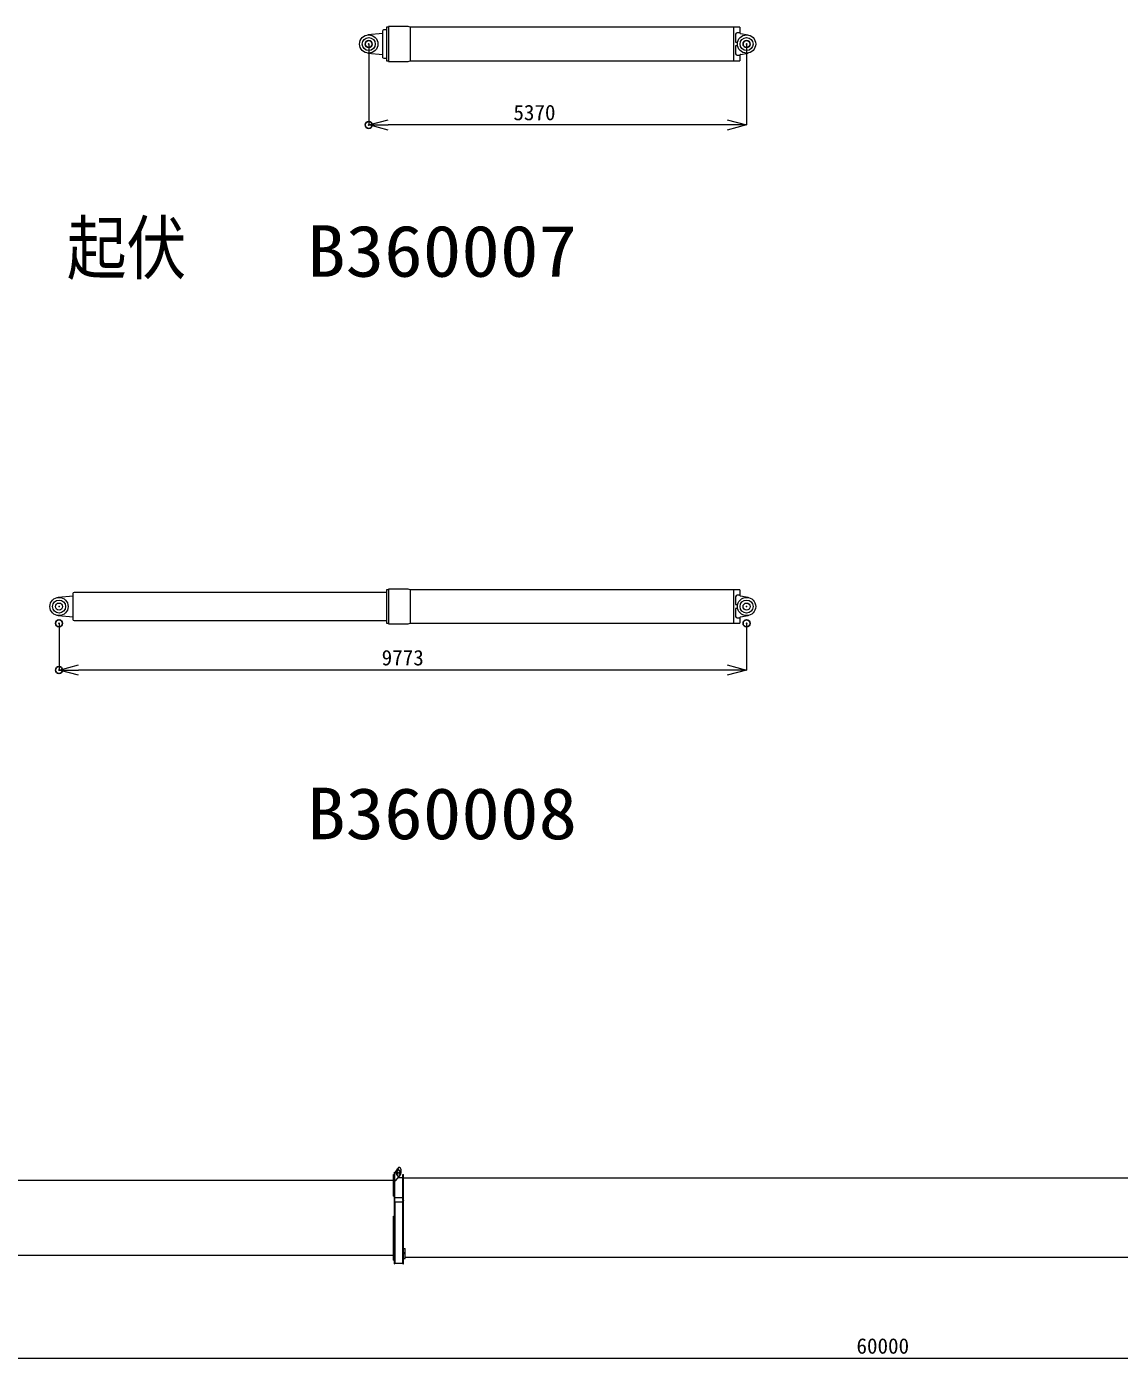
# Model space of a CAD drawing. Units: millimetres, scale not verified. Extents: x -36361 to 48673, y -35016 to 17312.
# Drawn here: x -16301 to -769, y -2956 to 15978 of the extents above; entities that cross this region are included whole.
import ezdxf
from ezdxf.enums import TextEntityAlignment as Align

# ---------------------------------------------------------------- set-up
doc = ezdxf.new("R2010")
doc.units = ezdxf.units.MM
doc.header["$LTSCALE"] = 200
doc.header["$PDMODE"] = 32
doc.header["$PDSIZE"] = 100
doc.layers.add('0-0_0', color=7, linetype='Continuous', lineweight=18)
doc.layers.add('0-1_LY_1', color=7, linetype='Continuous', lineweight=18)
doc.layers.add('0-2_DEFPOINTS', color=7, linetype='Continuous')
doc.styles.add('ＭＳ ゴシック', font='')
doc.styles.get('ＭＳ ゴシック').set_extended_font_data('MS Gothic')

# ---------------------------------------------------------------- blocks, each defined once
blk = doc.blocks.new('_OPEN30')
at = {"layer": '0-0_0'}
blk.add_line((0, 0), (-1, 0), dxfattribs=at)
blk.add_lwpolyline([(-1, 0.2679), (0, 0), (-1, -0.2679)], dxfattribs=at)
blk = doc.blocks.new('D6')
at = {"layer": '0-1_LY_1'}
for p, q in [((-17790.6, -6340), (-17790.6, -7005)), ((-8017.6, -6340), (-8017.6, -7005)), ((-8294.6, -7004), (-17513.6, -7004))]:
    blk.add_line(p, q, dxfattribs=at)
at = {"layer": '0-2_DEFPOINTS'}
for p in [(-17790.6, -6339.5), (-8017.6, -6339.5), (-17790.6, -7004)]:
    blk.add_point(p, dxfattribs=at)
at = {"layer": '0-1_LY_1', "xscale": 277, "yscale": 277, "rotation": 180}
blk.add_blockref('_OPEN30', (-17790.6, -7004), dxfattribs=at)
at = {"layer": '0-1_LY_1', "xscale": 277, "yscale": 277}
blk.add_blockref('_OPEN30', (-8017.6, -7004), dxfattribs=at)
at = {"layer": '0-1_LY_1', "style": 'ＭＳ ゴシック'}
blk.add_text('9773', height=219.9, dxfattribs=at).set_placement((-13204.1, -7003.5), align=Align.BOTTOM_LEFT)
blk = doc.blocks.new('D5')
at = {"layer": '0-1_LY_1'}
for p, q in [((-13387.9, 1896.4), (-13387.9, 746.1)), ((-8017.6, 1896.4), (-8017.6, 746.1)), ((-8294.6, 747.1), (-13110.9, 747.1))]:
    blk.add_line(p, q, dxfattribs=at)
at = {"layer": '0-2_DEFPOINTS'}
for p in [(-13387.9, 1896.9), (-8017.6, 1896.9), (-13387.9, 747.1)]:
    blk.add_point(p, dxfattribs=at)
at = {"layer": '0-1_LY_1', "xscale": 277, "yscale": 277, "rotation": 180}
blk.add_blockref('_OPEN30', (-13387.9, 747.1), dxfattribs=at)
at = {"layer": '0-1_LY_1', "xscale": 277, "yscale": 277}
blk.add_blockref('_OPEN30', (-8017.6, 747.1), dxfattribs=at)
at = {"layer": '0-1_LY_1', "style": 'ＭＳ ゴシック'}
blk.add_text('5370', height=219.9, dxfattribs=at).set_placement((-11331.8, 747.6), align=Align.BOTTOM_LEFT)
blk = doc.blocks.new('D3')
at = {"layer": '0-0_0'}
blk.add_line((23919.7, -16790.1), (-36080.2, -16790.1), dxfattribs=at)
at = {"layer": '0-0_0', "style": 'ＭＳ ゴシック'}
blk.add_text('60000', height=219.9, dxfattribs=at).set_placement((-6455.2, -16789.6), align=Align.BOTTOM_LEFT)

msp = doc.modelspace()

# ---------------------------------------------------------------- linework, layer by layer
at = {"layer": '0-1_LY_1'}
for p, q in [((-11223.3, 15930.8), (-11238.3, 15925.3)), ((-11238.3, 15536.3), (-11238.3, 15925.3)), ((-11184, 15930.8), (-11223.3, 15930.8)), ((-11159, 15969.2), (-11184, 15969.2)), ((-11184, 15969.2), (-11184, 15492.5)), ((-10880, 15978.3), (-11159, 15978.3)), ((-11159, 15978.3), (-11159, 15483.3)), ((-10848.3, 15969.8), (-10880, 15978.3)), ((-6253, 15969.8), (-10848.3, 15969.8)), ((-10848.3, 15969.8), (-10848.3, 15491.8)), ((-6253, 15969.8), (-6253, 15491.8)), ((-6163, 15969.8), (-6253, 15969.8)), ((-6163, 15969.8), (-6163, 15887.9)), ((-11238.3, 15878.8), (-11449.6, 15860.3)), ((-6223, 15870.8), (-6223, 15757.5)), ((-6223, 15757.5), (-6195.2, 15757.5)), ((-6166, 15890.8), (-6203, 15890.8)), ((-6045.4, 15858.8), (-6154.7, 15878.1)), ((-11449.6, 15601.3), (-11238.3, 15582.8)), ((-11238.3, 15536.3), (-11223.3, 15530.8)), ((-11223.3, 15530.8), (-11184, 15530.8)), ((-6223, 15704.1), (-6223, 15590.8)), ((-6195.2, 15704.1), (-6223, 15704.1)), ((-6203, 15570.8), (-6166, 15570.8)), ((-6163, 15573.7), (-6163, 15491.8)), ((-6154.7, 15583.5), (-6045.4, 15602.8)), ((-11184, 15492.5), (-11159, 15492.5)), ((-11159, 15483.3), (-10880, 15483.3)), ((-10880, 15483.3), (-10848.3, 15491.8)), ((-10848.3, 15491.8), (-6253, 15491.8)), ((-6253, 15491.8), (-6163, 15491.8)), ((-11159, 7971.8), (-11184, 7971.8)), ((-10880, 7981), (-11159, 7981)), ((-10848.3, 7972.5), (-10880, 7981)), ((-10848.3, 7972.5), (-10848.3, 7494.5)), ((-6253, 7972.5), (-10848.3, 7972.5)), ((-6163, 7972.5), (-6253, 7972.5)), ((-6253, 7972.5), (-6253, 7494.5)), ((-6163, 7972.5), (-6163, 7890.5)), ((-15641, 7881.4), (-15852.3, 7863)), ((-15641, 7539), (-15641, 7928)), ((-6223, 7873.5), (-6223, 7760.2)), ((-6166, 7893.5), (-6203, 7893.5)), ((-6045.4, 7861.5), (-6154.7, 7880.7)), ((-15852.3, 7603.9), (-15641, 7585.5)), ((-6223, 7760.2), (-6195.2, 7760.2)), ((-6195.2, 7706.7), (-6223, 7706.7)), ((-6223, 7706.7), (-6223, 7593.5)), ((-6163, 7576.4), (-6163, 7494.5)), ((-6154.7, 7586.2), (-6045.4, 7605.4)), ((-15641, 7539), (-15626, 7533.5)), ((-15626, 7533.5), (-11184, 7533.5)), ((-10880, 7486), (-10848.3, 7494.5)), ((-10848.3, 7494.5), (-6253, 7494.5)), ((-6253, 7494.5), (-6163, 7494.5)), ((-6203, 7573.5), (-6166, 7573.5)), ((-11086.6, -344.1), (-11074.6, -344.1)), ((-11086.6, -648.1), (-11086.6, -344.1)), ((-11074.6, -911.1), (-11074.6, -308.1)), ((-11074.6, -308.1), (-11065.6, -308.1)), ((-11065.6, -911.1), (-11065.6, -308.1)), ((-11065.6, -428.1), (-11065.6, -319.5)), ((-11064.9, -316.9), (-11027, -254.4)), ((-11054.1, -426.2), (-10988.4, -345.1)), ((-11025.3, -281), (-11042, -304)), ((-11042, -342.1), (-11025.3, -365.1)), ((-10989.3, -304), (-11005.9, -281)), ((-11005.9, -365.1), (-10989.3, -342.1)), ((-10980.6, -267.4), (-10980.6, -323.1)), ((-10952.6, -709.1), (-10952.6, -343.1)), ((-10952.6, -343.1), (-10943.6, -343.1)), ((-10943.6, -709.1), (-10943.6, -343.1)), ((-22371.6, -421.1), (-11086.6, -421.1)), ((-11086.6, -468.1), (-11074.6, -468.1)), ((-11065.6, -428.1), (-11058, -428.1)), ((-11020, -384.1), (-10952.6, -384.1)), ((-10943.6, -389.1), (344.4, -389.1)), ((-11086.6, -648.1), (-11074.6, -648.1)), ((-11065.6, -669.1), (-10952.6, -669.1)), ((-11055.1, -731.5), (-11065.1, -740.9)), ((-11065.1, -1603.1), (-11065.1, -740.9)), ((-11055.1, -731.5), (-10963.1, -731.5)), ((-10963.1, -731.5), (-10953.1, -740.9)), ((-10953.1, -1603.1), (-10953.1, -740.9)), ((-10952.6, -1613.1), (-10952.6, -714.1)), ((-10952.6, -714.1), (-10943.6, -714.1)), ((-10943.6, -709.1), (-10946.6, -712.1)), ((-10943.6, -1613.1), (-10943.6, -714.1)), ((-11088.6, -935.1), (-11074.6, -935.1)), ((-11088.6, -1561.4), (-11088.6, -935.1)), ((-11074.6, -911.1), (-11071.6, -914.1)), ((-11074.6, -1613.1), (-11074.6, -916.1)), ((-11074.6, -916.1), (-11065.6, -916.1)), ((-11071.6, -914.1), (-11068.6, -914.1)), ((-11068.6, -914.1), (-11065.6, -911.1)), ((-11065.6, -1613.1), (-11065.6, -916.1)), ((-11088.6, -1008.4), (-11074.6, -1008.4)), ((-11088.6, -1040.2), (-11074.6, -1040.2)), ((-11088.6, -1131.4), (-11074.6, -1131.4)), ((-11088.6, -1199.5), (-11074.6, -1199.5)), ((-11088.6, -1284.7), (-11074.6, -1284.7)), ((-22346.6, -1488.1), (-11088.6, -1488.1)), ((-11088.6, -1331.2), (-11074.6, -1331.2)), ((-10943.6, -1396.2), (-10918.6, -1396.2)), ((-10943.6, -1450.8), (-10918.6, -1450.8)), ((-10943.6, -1460.6), (-10918.6, -1460.6)), ((-10943.6, -1467.2), (-10918.6, -1467.2)), ((-11088.6, -1544.3), (-11074.6, -1544.3)), ((-11088.6, -1561.4), (-11074.6, -1561.4)), ((-11074.6, -1613.1), (-11065.6, -1613.1)), ((-11065.1, -1603.1), (-10953.1, -1603.1)), ((-11065.1, -1603.1), (-10953.1, -1603.1)), ((-10952.6, -1613.1), (-10943.6, -1613.1)), ((-10918.6, -1518.1), (339.4, -1518.1))]:
    msp.add_line(p, q, dxfattribs=at)
for points in [[(-11184, 7971.8), (-11184, 7495.1), (-11159, 7495.1)], [(-11159, 7981), (-11159, 7486), (-10880, 7486)], [(-11184, 7933.5), (-15626, 7933.5), (-15641, 7928)], [(-10952.6, -709.1), (-10949.6, -712.1), (-10946.6, -712.1)], [(-10943.6, -1536), (-10918.6, -1536), (-10918.6, -1396.2)]]:
    msp.add_lwpolyline(points, dxfattribs=at)
for centre, radius in [((-11438.3, 15730.8), 130), ((-11438.3, 15730.8), 92.5), ((-6068, 15730.8), 130), ((-6068, 15730.8), 92.5), ((-15841, 7733.5), 130), ((-15841, 7733.5), 92.5), ((-6068, 7733.5), 130), ((-6068, 7733.5), 92.5), ((-11015.6, -323.1), 15.5), ((-11015.6, -323.1), 15.5)]:
    msp.add_circle(centre, radius, dxfattribs=at)
for centre, radius, start, end in [((-6203, 15870.8), 20, 90, 180), ((-6166, 15887.8), 3, 0.65019, 90), ((-6153, 15888), 10, 180.65018, 260), ((-6203, 15590.8), 20, 180, 270), ((-6166, 15573.8), 3, 270, 359.34981), ((-6153, 15573.7), 10, 100, 179.34981), ((-6203, 7873.5), 20, 90, 180), ((-6166, 7890.5), 3, 0.65019, 90), ((-6153, 7890.6), 10, 180.65018, 260), ((-6203, 7593.5), 20, 180, 270), ((-6166, 7576.5), 3, 270, 359.34981), ((-6153, 7576.3), 10, 100, 179.34981), ((-11060.6, -319.5), 5, 148.73627, 180), ((-11015.6, -323.1), 32.5, 144.14653, 215.85347), ((-11005.6, -267.4), 25, 0, 148.73627), ((-11015.6, -288.1), 12, 35.85347, 144.14653), ((-11015.6, -358.1), 12, 215.85347, 324.14653), ((-11015.6, -323.1), 32.5, 324.14653, 35.85347), ((-11015.6, -323.1), 35, 320.99614, 360), ((-11058, -423.1), 5, 270, 320.99614)]:
    msp.add_arc(centre, radius, start, end, dxfattribs=at)
for p in [(-11438.3, 15730.8), (-6068, 15730.8), (-15841, 7733.5), (-6068, 7733.5)]:
    msp.add_point(p, dxfattribs=at)

# ---------------------------------------------------------------- block references
for name in ['D5', 'D6', 'D3']:
    msp.add_blockref(name, (1949.6, 13833.9), dxfattribs=at)

# ---------------------------------------------------------------- texts
at = {"layer": '0-1_LY_1', "style": 'ＭＳ ゴシック'}
for s, width, p in [('起伏', 0.85, (-15731, 12245.5)), ('B360007', 1.1, (-12316.4, 12201.9)), ('B360008', 1.1, (-12316.4, 4204.6))]:
    msp.add_text(s, height=733.1, dxfattribs=dict(at, width=width)).set_placement(p, align=Align.BOTTOM_LEFT)

doc.saveas('drawing.dxf')
